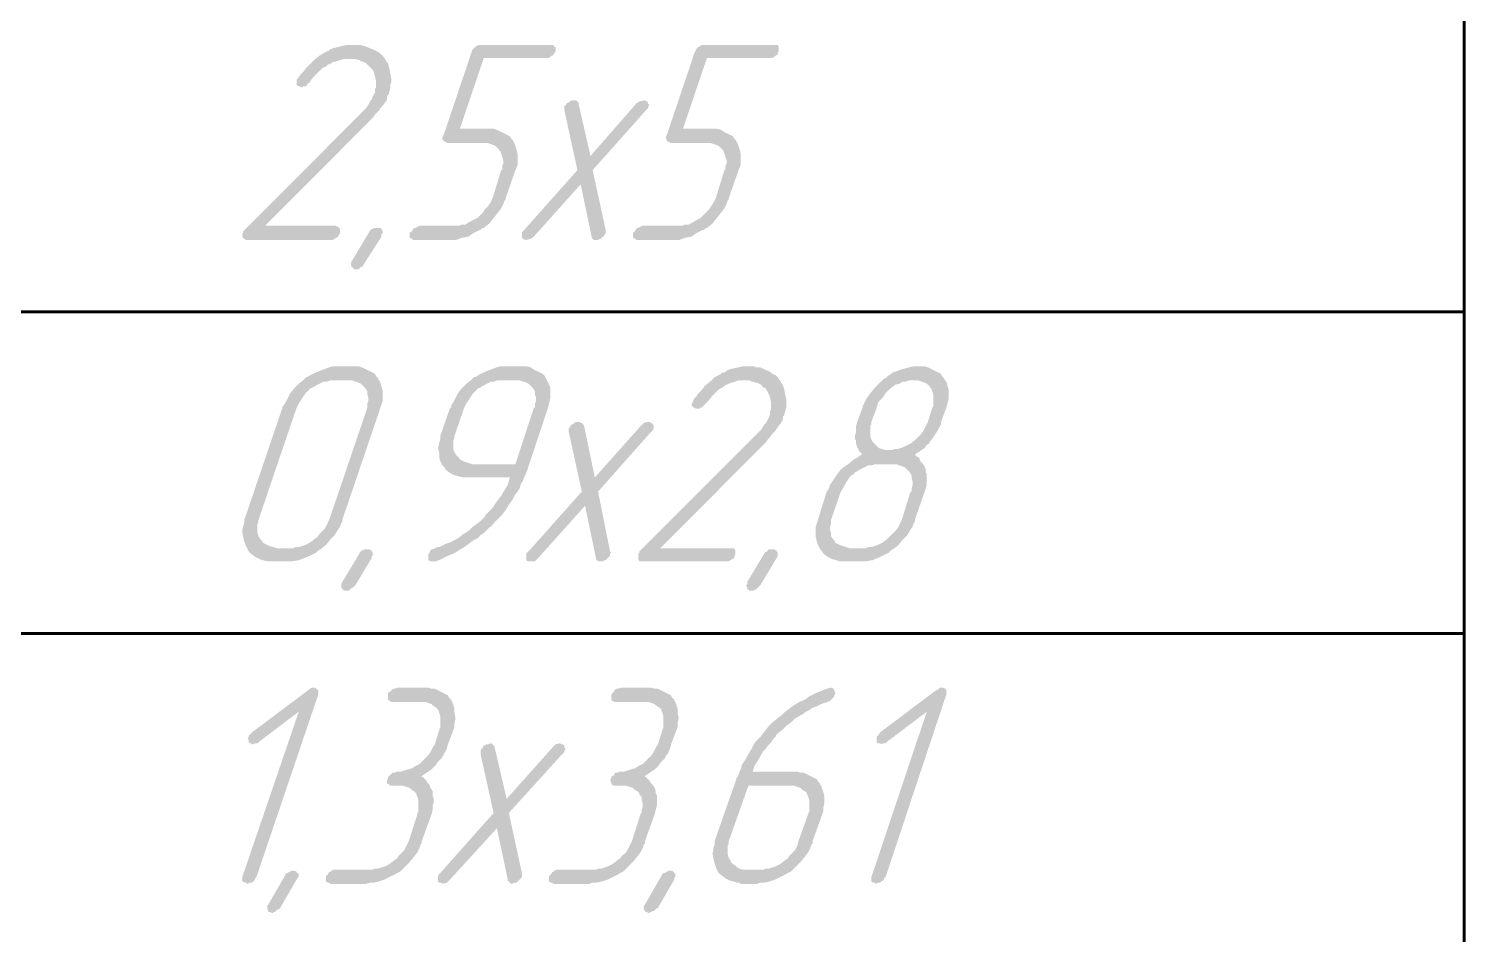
# Model space of a CAD drawing. Extents: x 346 to 4955, y 45 to 639.
# Drawn here: x 1548.9 to 1582.28, y 119.64 to 140.68 of the extents above; entities that cross this region are included whole.
import ezdxf

# ---------------------------------------------------------------- set-up
doc = ezdxf.new("R2010")
doc.units = 0
doc.header["$MEASUREMENT"] = 0
doc.layers.add('PDF _Геометрия', color=7, linetype='CONTINUOUS')
doc.layers.add('PDF _Сплошная заливка', color=7, linetype='CONTINUOUS')

msp = doc.modelspace()

# ---------------------------------------------------------------- hatches: boundary and pattern name
at = {"layer": 'PDF _Сплошная заливка', "transparency": 33554559}
for points in [[(1556.522, 140.308), (1556.573, 140.308), (1556.598, 140.308), (1556.699, 140.283), (1556.826, 140.232), (1556.952, 140.182), (1557.003, 140.156), (1557.079, 140.106), (1557.129, 140.055), (1557.18, 140.004), (1557.18, 139.979), (1557.18, 139.979), (1557.205, 139.954), (1557.205, 139.928), (1557.231, 139.903), (1557.256, 139.878), (1557.281, 139.777), (1557.307, 139.65), (1557.332, 139.523), (1557.332, 139.447), (1557.307, 139.372), (1557.307, 139.296), (1557.281, 139.194), (1557.281, 139.194), (1557.281, 139.169), (1557.256, 139.144), (1557.231, 139.118), (1557.231, 139.042), (1557.205, 138.992), (1557.129, 138.891), (1557.129, 138.891), (1557.104, 138.865), (1557.079, 138.84), (1557.053, 138.789), (1557.003, 138.739), (1556.952, 138.688), (1556.902, 138.612), (1556.826, 138.536), (1554.396, 136.106), (1556.041, 136.106), (1556.066, 136.081), (1556.092, 136.081), (1556.117, 136.055), (1556.142, 136.03), (1556.142, 136.005), (1556.142, 135.979), (1556.142, 135.929), (1556.142, 135.929), (1556.117, 135.903), (1556.092, 135.853), (1556.066, 135.827), (1556.041, 135.827), (1556.016, 135.802), (1555.965, 135.777), (1555.915, 135.777), (1553.966, 135.777), (1553.941, 135.777), (1553.915, 135.802), (1553.89, 135.827), (1553.865, 135.827), (1553.865, 135.853), (1553.865, 135.903), (1553.89, 135.954), (1553.89, 135.954), (1553.89, 135.979), (1553.915, 136.005), (1553.941, 136.03), (1556.623, 138.713), (1556.75, 138.84), (1556.826, 138.966), (1556.826, 138.966), (1556.826, 138.992), (1556.851, 139.017), (1556.876, 139.042), (1556.902, 139.118), (1556.952, 139.194), (1556.952, 139.22), (1556.952, 139.22), (1556.952, 139.27), (1556.977, 139.321), (1556.977, 139.397), (1556.977, 139.473), (1556.952, 139.574), (1556.927, 139.675), (1556.902, 139.726), (1556.876, 139.751), (1556.851, 139.777), (1556.851, 139.777), (1556.826, 139.802), (1556.8, 139.827), (1556.775, 139.852), (1556.75, 139.878), (1556.648, 139.928), (1556.648, 139.928), (1556.623, 139.928), (1556.598, 139.954), (1556.547, 139.954), (1556.522, 139.979), (1556.471, 139.979), (1556.345, 139.979), (1556.32, 139.979), (1556.269, 139.979), (1556.218, 139.979), (1556.142, 139.954), (1556.066, 139.928), (1555.965, 139.903), (1555.889, 139.852), (1555.864, 139.852), (1555.839, 139.827), (1555.813, 139.802), (1555.737, 139.777), (1555.661, 139.701), (1555.586, 139.625), (1555.51, 139.549), (1555.434, 139.447), (1555.434, 139.422), (1555.408, 139.422), (1555.383, 139.397), (1555.358, 139.346), (1555.332, 139.346), (1555.332, 139.346), (1555.282, 139.346), (1555.257, 139.321), (1555.231, 139.321), (1555.206, 139.346), (1555.181, 139.346), (1555.13, 139.372), (1555.13, 139.372), (1555.13, 139.397), (1555.13, 139.447), (1555.13, 139.498), (1555.181, 139.549), (1555.181, 139.549), (1555.181, 139.574), (1555.206, 139.574), (1555.206, 139.599), (1555.282, 139.675), (1555.358, 139.777), (1555.434, 139.852), (1555.535, 139.954), (1555.661, 140.055), (1555.788, 140.131), (1555.813, 140.131), (1555.813, 140.156), (1555.839, 140.156), (1555.864, 140.156), (1555.915, 140.207), (1555.991, 140.232), (1556.092, 140.258), (1556.193, 140.283), (1556.32, 140.308), (1556.446, 140.308), (1556.497, 140.308)], [(1561.077, 140.308), (1561.103, 140.308), (1561.128, 140.258), (1561.153, 140.258), (1561.153, 140.232), (1561.153, 140.207), (1561.153, 140.156), (1561.153, 140.156), (1561.128, 140.131), (1561.103, 140.08), (1561.077, 140.055), (1561.052, 140.055), (1561.027, 140.03), (1561.001, 140.004), (1560.951, 140.004), (1559.483, 140.004), (1558.926, 138.359), (1559.61, 138.359), (1559.635, 138.359), (1559.711, 138.359), (1559.787, 138.334), (1559.888, 138.283), (1559.989, 138.232), (1560.09, 138.182), (1560.116, 138.131), (1560.166, 138.08), (1560.166, 138.055), (1560.192, 138.03), (1560.217, 137.954), (1560.242, 137.878), (1560.268, 137.777), (1560.268, 137.675), (1560.268, 137.524), (1560.242, 137.448), (1560.217, 137.397), (1559.989, 136.739), (1559.989, 136.739), (1559.989, 136.713), (1559.989, 136.713), (1559.964, 136.688), (1559.938, 136.612), (1559.888, 136.511), (1559.812, 136.41), (1559.711, 136.283), (1559.61, 136.156), (1559.483, 136.055), (1559.458, 136.055), (1559.458, 136.055), (1559.432, 136.03), (1559.407, 136.005), (1559.382, 136.005), (1559.331, 135.979), (1559.23, 135.929), (1559.129, 135.853), (1558.977, 135.827), (1558.85, 135.777), (1558.774, 135.777), (1558.698, 135.777), (1557.863, 135.777), (1557.838, 135.777), (1557.813, 135.802), (1557.762, 135.827), (1557.762, 135.827), (1557.762, 135.853), (1557.762, 135.878), (1557.762, 135.929), (1557.762, 135.954), (1557.787, 135.954), (1557.813, 135.979), (1557.838, 136.03), (1557.863, 136.055), (1557.889, 136.055), (1557.939, 136.081), (1557.99, 136.106), (1558.85, 136.106), (1558.901, 136.106), (1558.977, 136.131), (1559.053, 136.131), (1559.129, 136.182), (1559.23, 136.232), (1559.331, 136.283), (1559.331, 136.283), (1559.356, 136.308), (1559.407, 136.359), (1559.458, 136.41), (1559.508, 136.486), (1559.584, 136.562), (1559.635, 136.637), (1559.685, 136.739), (1559.888, 137.397), (1559.913, 137.397), (1559.913, 137.448), (1559.913, 137.498), (1559.938, 137.549), (1559.938, 137.625), (1559.913, 137.701), (1559.888, 137.777), (1559.863, 137.853), (1559.837, 137.853), (1559.837, 137.878), (1559.812, 137.903), (1559.761, 137.954), (1559.711, 137.979), (1559.635, 138.004), (1559.559, 138.03), (1559.458, 138.03), (1558.623, 138.03), (1558.597, 138.055), (1558.572, 138.055), (1558.547, 138.08), (1558.521, 138.106), (1558.521, 138.156), (1558.547, 138.207), (1559.205, 140.156), (1559.205, 140.156), (1559.205, 140.182), (1559.23, 140.207), (1559.255, 140.232), (1559.281, 140.258), (1559.331, 140.283), (1559.356, 140.308), (1559.432, 140.308), (1561.052, 140.308)], [(1566.265, 140.308), (1566.316, 140.308), (1566.341, 140.258), (1566.341, 140.258), (1566.341, 140.232), (1566.341, 140.207), (1566.341, 140.156), (1566.341, 140.156), (1566.316, 140.131), (1566.316, 140.08), (1566.265, 140.055), (1566.265, 140.055), (1566.24, 140.03), (1566.19, 140.004), (1566.139, 140.004), (1564.671, 140.004), (1564.114, 138.359), (1564.798, 138.359), (1564.823, 138.359), (1564.899, 138.359), (1565, 138.334), (1565.076, 138.283), (1565.177, 138.232), (1565.278, 138.182), (1565.304, 138.131), (1565.354, 138.08), (1565.354, 138.055), (1565.38, 138.03), (1565.405, 137.954), (1565.43, 137.878), (1565.456, 137.777), (1565.456, 137.675), (1565.456, 137.524), (1565.43, 137.448), (1565.405, 137.397), (1565.177, 136.739), (1565.177, 136.739), (1565.177, 136.713), (1565.177, 136.713), (1565.152, 136.688), (1565.127, 136.612), (1565.076, 136.511), (1565, 136.41), (1564.899, 136.283), (1564.798, 136.156), (1564.671, 136.055), (1564.671, 136.055), (1564.646, 136.055), (1564.621, 136.03), (1564.595, 136.005), (1564.57, 136.005), (1564.519, 135.979), (1564.418, 135.929), (1564.317, 135.853), (1564.165, 135.827), (1564.038, 135.777), (1563.962, 135.777), (1563.887, 135.777), (1563.051, 135.777), (1563.026, 135.777), (1563.001, 135.802), (1562.95, 135.827), (1562.95, 135.827), (1562.95, 135.853), (1562.95, 135.878), (1562.95, 135.929), (1562.95, 135.954), (1562.975, 135.954), (1563.001, 135.979), (1563.026, 136.03), (1563.051, 136.055), (1563.077, 136.055), (1563.127, 136.081), (1563.178, 136.106), (1564.038, 136.106), (1564.089, 136.106), (1564.165, 136.131), (1564.241, 136.131), (1564.342, 136.182), (1564.418, 136.232), (1564.519, 136.283), (1564.519, 136.283), (1564.545, 136.308), (1564.595, 136.359), (1564.646, 136.41), (1564.722, 136.486), (1564.772, 136.562), (1564.823, 136.637), (1564.874, 136.739), (1565.076, 137.397), (1565.101, 137.397), (1565.101, 137.448), (1565.101, 137.498), (1565.127, 137.549), (1565.127, 137.625), (1565.101, 137.701), (1565.076, 137.777), (1565.051, 137.853), (1565.051, 137.853), (1565.025, 137.878), (1565, 137.903), (1564.949, 137.954), (1564.899, 137.979), (1564.823, 138.004), (1564.747, 138.03), (1564.646, 138.03), (1563.811, 138.03), (1563.785, 138.055), (1563.76, 138.055), (1563.735, 138.08), (1563.735, 138.106), (1563.709, 138.156), (1563.735, 138.207), (1564.393, 140.156), (1564.393, 140.156), (1564.418, 140.182), (1564.418, 140.207), (1564.443, 140.232), (1564.469, 140.258), (1564.519, 140.283), (1564.545, 140.308), (1564.621, 140.308)], [(1563.229, 139.017), (1563.279, 138.992), (1563.304, 138.966), (1563.304, 138.966), (1563.304, 138.941), (1563.33, 138.916), (1563.304, 138.865), (1563.304, 138.865), (1563.304, 138.84), (1563.279, 138.815), (1563.254, 138.789), (1562.014, 137.397), (1562.317, 136.005), (1562.317, 136.005), (1562.317, 135.979), (1562.317, 135.954), (1562.317, 135.929), (1562.317, 135.929), (1562.292, 135.903), (1562.267, 135.853), (1562.216, 135.827), (1562.216, 135.802), (1562.191, 135.802), (1562.14, 135.777), (1562.09, 135.777), (1562.064, 135.777), (1562.039, 135.777), (1562.014, 135.802), (1561.988, 135.827), (1561.988, 135.853), (1561.735, 137.068), (1560.647, 135.853), (1560.571, 135.802), (1560.47, 135.777), (1560.47, 135.777), (1560.445, 135.777), (1560.394, 135.802), (1560.369, 135.827), (1560.369, 135.827), (1560.369, 135.853), (1560.369, 135.878), (1560.369, 135.929), (1560.369, 135.929), (1560.369, 135.954), (1560.394, 135.979), (1560.419, 136.005), (1561.659, 137.397), (1561.356, 138.789), (1561.356, 138.865), (1561.356, 138.891), (1561.381, 138.891), (1561.406, 138.941), (1561.432, 138.966), (1561.457, 138.966), (1561.482, 138.992), (1561.533, 139.017), (1561.584, 139.017), (1561.609, 139.017), (1561.634, 139.017), (1561.659, 138.992), (1561.685, 138.966), (1561.685, 138.941), (1561.963, 137.726), (1563.026, 138.941), (1563.102, 138.992), (1563.203, 139.017), (1563.203, 139.017)], [(1557.028, 136.055), (1557.079, 136.055), (1557.104, 136.03), (1557.104, 136.03), (1557.129, 135.979), (1557.129, 135.954), (1557.129, 135.929), (1557.104, 135.903), (1557.104, 135.903), (1557.104, 135.853), (1556.699, 135.22), (1556.674, 135.169), (1556.623, 135.144), (1556.598, 135.119), (1556.598, 135.119), (1556.573, 135.093), (1556.547, 135.093), (1556.522, 135.093), (1556.522, 135.093), (1556.471, 135.093), (1556.446, 135.119), (1556.421, 135.144), (1556.421, 135.144), (1556.395, 135.169), (1556.395, 135.22), (1556.395, 135.245), (1556.395, 135.245), (1556.421, 135.296), (1556.8, 135.929), (1556.826, 135.979), (1556.851, 136.005), (1556.876, 136.03), (1556.902, 136.03), (1556.927, 136.055), (1556.952, 136.055), (1556.977, 136.055), (1557.003, 136.055)], [(1565.709, 132.84), (1565.759, 132.84), (1565.81, 132.815), (1565.911, 132.815), (1566.012, 132.764), (1566.139, 132.714), (1566.19, 132.663), (1566.265, 132.638), (1566.316, 132.587), (1566.367, 132.511), (1566.367, 132.511), (1566.367, 132.511), (1566.392, 132.486), (1566.392, 132.46), (1566.417, 132.435), (1566.443, 132.384), (1566.468, 132.308), (1566.493, 132.182), (1566.519, 132.055), (1566.519, 131.979), (1566.519, 131.903), (1566.493, 131.802), (1566.468, 131.726), (1566.468, 131.726), (1566.468, 131.701), (1566.443, 131.676), (1566.443, 131.625), (1566.417, 131.574), (1566.392, 131.524), (1566.316, 131.422), (1566.316, 131.397), (1566.291, 131.397), (1566.265, 131.346), (1566.24, 131.321), (1566.19, 131.271), (1566.139, 131.195), (1566.088, 131.144), (1566.038, 131.068), (1563.583, 128.612), (1565.228, 128.612), (1565.253, 128.612), (1565.304, 128.612), (1565.329, 128.562), (1565.329, 128.562), (1565.329, 128.536), (1565.329, 128.511), (1565.329, 128.46), (1565.329, 128.46), (1565.304, 128.435), (1565.304, 128.385), (1565.253, 128.359), (1565.228, 128.334), (1565.203, 128.334), (1565.177, 128.309), (1565.127, 128.309), (1563.178, 128.309), (1563.153, 128.309), (1563.102, 128.309), (1563.077, 128.359), (1563.077, 128.359), (1563.077, 128.385), (1563.077, 128.41), (1563.077, 128.486), (1563.077, 128.486), (1563.102, 128.511), (1563.102, 128.536), (1563.127, 128.562), (1565.81, 131.245), (1565.936, 131.372), (1566.012, 131.498), (1566.012, 131.498), (1566.038, 131.498), (1566.038, 131.524), (1566.063, 131.549), (1566.114, 131.65), (1566.139, 131.726), (1566.139, 131.726), (1566.139, 131.752), (1566.139, 131.777), (1566.164, 131.853), (1566.164, 131.929), (1566.164, 132.005), (1566.139, 132.106), (1566.114, 132.182), (1566.088, 132.233), (1566.063, 132.283), (1566.063, 132.283), (1566.038, 132.308), (1566.038, 132.334), (1566.012, 132.334), (1565.962, 132.359), (1565.936, 132.41), (1565.835, 132.46), (1565.835, 132.46), (1565.81, 132.46), (1565.785, 132.46), (1565.759, 132.486), (1565.709, 132.486), (1565.658, 132.511), (1565.532, 132.511), (1565.506, 132.511), (1565.456, 132.511), (1565.405, 132.511), (1565.329, 132.486), (1565.253, 132.46), (1565.177, 132.435), (1565.076, 132.384), (1565.076, 132.384), (1565.051, 132.359), (1565, 132.334), (1564.924, 132.283), (1564.874, 132.233), (1564.798, 132.157), (1564.722, 132.055), (1564.621, 131.954), (1564.621, 131.954), (1564.595, 131.929), (1564.57, 131.903), (1564.545, 131.878), (1564.545, 131.878), (1564.519, 131.878), (1564.494, 131.853), (1564.443, 131.853), (1564.443, 131.853), (1564.418, 131.853), (1564.367, 131.878), (1564.342, 131.903), (1564.342, 131.903), (1564.317, 131.929), (1564.317, 131.979), (1564.342, 132.005), (1564.367, 132.081), (1564.367, 132.081), (1564.367, 132.081), (1564.393, 132.106), (1564.418, 132.131), (1564.469, 132.207), (1564.545, 132.283), (1564.621, 132.384), (1564.747, 132.486), (1564.848, 132.587), (1565, 132.663), (1565, 132.663), (1565, 132.663), (1565.025, 132.688), (1565.051, 132.688), (1565.101, 132.714), (1565.177, 132.764), (1565.278, 132.789), (1565.405, 132.815), (1565.506, 132.84), (1565.633, 132.84), (1565.683, 132.84)], [(1563.33, 131.549), (1563.38, 131.524), (1563.406, 131.498), (1563.406, 131.498), (1563.431, 131.473), (1563.431, 131.422), (1563.431, 131.397), (1563.431, 131.372), (1563.406, 131.372), (1563.406, 131.346), (1563.355, 131.296), (1562.14, 129.929), (1562.419, 128.536), (1562.419, 128.536), (1562.444, 128.511), (1562.419, 128.486), (1562.419, 128.46), (1562.419, 128.435), (1562.393, 128.41), (1562.368, 128.385), (1562.317, 128.334), (1562.317, 128.334), (1562.292, 128.334), (1562.242, 128.309), (1562.191, 128.309), (1562.191, 128.309), (1562.14, 128.309), (1562.115, 128.334), (1562.09, 128.359), (1562.09, 128.385), (1561.837, 129.6), (1560.748, 128.385), (1560.672, 128.309), (1560.571, 128.309), (1560.571, 128.309), (1560.546, 128.309), (1560.495, 128.309), (1560.47, 128.334), (1560.47, 128.359), (1560.47, 128.385), (1560.47, 128.41), (1560.47, 128.46), (1560.47, 128.46), (1560.47, 128.486), (1560.495, 128.511), (1560.521, 128.536), (1561.761, 129.929), (1561.457, 131.321), (1561.457, 131.397), (1561.457, 131.397), (1561.482, 131.422), (1561.508, 131.473), (1561.558, 131.498), (1561.558, 131.498), (1561.584, 131.524), (1561.634, 131.549), (1561.685, 131.549), (1561.71, 131.549), (1561.735, 131.524), (1561.761, 131.524), (1561.786, 131.498), (1561.811, 131.473), (1562.064, 130.258), (1563.127, 131.448), (1563.203, 131.524), (1563.304, 131.549), (1563.304, 131.549)], [(1556.826, 128.587), (1556.851, 128.562), (1556.876, 128.562), (1556.876, 128.536), (1556.902, 128.511), (1556.902, 128.46), (1556.902, 128.435), (1556.876, 128.435), (1556.876, 128.435), (1556.876, 128.385), (1556.497, 127.752), (1556.446, 127.701), (1556.395, 127.676), (1556.37, 127.65), (1556.37, 127.65), (1556.345, 127.625), (1556.32, 127.625), (1556.294, 127.625), (1556.294, 127.625), (1556.244, 127.625), (1556.218, 127.65), (1556.193, 127.65), (1556.193, 127.676), (1556.168, 127.701), (1556.168, 127.752), (1556.168, 127.777), (1556.168, 127.777), (1556.193, 127.828), (1556.573, 128.46), (1556.598, 128.511), (1556.623, 128.536), (1556.648, 128.562), (1556.674, 128.562), (1556.699, 128.587), (1556.75, 128.587), (1556.775, 128.587), (1556.775, 128.587)], [(1566.24, 128.587), (1566.265, 128.562), (1566.291, 128.562), (1566.291, 128.536), (1566.316, 128.511), (1566.316, 128.46), (1566.316, 128.435), (1566.316, 128.435), (1566.316, 128.435), (1566.291, 128.385), (1565.911, 127.752), (1565.861, 127.701), (1565.835, 127.676), (1565.81, 127.65), (1565.785, 127.65), (1565.759, 127.625), (1565.734, 127.625), (1565.709, 127.625), (1565.709, 127.625), (1565.658, 127.625), (1565.633, 127.65), (1565.608, 127.65), (1565.608, 127.676), (1565.608, 127.701), (1565.582, 127.752), (1565.608, 127.777), (1565.608, 127.777), (1565.608, 127.828), (1565.987, 128.46), (1566.012, 128.511), (1566.063, 128.536), (1566.088, 128.562), (1566.088, 128.562), (1566.114, 128.587), (1566.164, 128.587), (1566.19, 128.587), (1566.19, 128.587)], [(1555.56, 125.372), (1555.586, 125.347), (1555.611, 125.321), (1555.636, 125.321), (1555.636, 125.296), (1555.636, 125.245), (1555.636, 125.22), (1554.194, 120.967), (1554.194, 120.967), (1554.168, 120.942), (1554.143, 120.891), (1554.118, 120.866), (1554.092, 120.841), (1554.067, 120.841), (1554.042, 120.841), (1553.991, 120.815), (1553.966, 120.815), (1553.966, 120.841), (1553.941, 120.841), (1553.89, 120.866), (1553.865, 120.866), (1553.865, 120.891), (1553.865, 120.916), (1553.865, 120.967), (1555.181, 124.815), (1554.244, 124.106), (1554.244, 124.106), (1554.219, 124.081), (1554.168, 124.081), (1554.118, 124.056), (1554.092, 124.056), (1554.067, 124.081), (1554.042, 124.081), (1554.017, 124.106), (1554.017, 124.132), (1554.017, 124.157), (1553.991, 124.182), (1554.017, 124.233), (1554.017, 124.233), (1554.017, 124.258), (1554.042, 124.283), (1554.092, 124.334), (1555.408, 125.321), (1555.408, 125.321), (1555.434, 125.347), (1555.484, 125.372), (1555.535, 125.372), (1555.535, 125.372)], [(1558.192, 125.372), (1558.268, 125.347), (1558.344, 125.347), (1558.445, 125.296), (1558.547, 125.245), (1558.648, 125.195), (1558.673, 125.144), (1558.724, 125.094), (1558.724, 125.068), (1558.749, 125.043), (1558.774, 124.967), (1558.8, 124.891), (1558.8, 124.79), (1558.825, 124.663), (1558.8, 124.537), (1558.8, 124.461), (1558.774, 124.385), (1558.648, 124.056), (1558.623, 123.954), (1558.597, 123.904), (1558.547, 123.828), (1558.547, 123.828), (1558.547, 123.828), (1558.547, 123.802), (1558.521, 123.777), (1558.496, 123.727), (1558.42, 123.651), (1558.42, 123.651), (1558.395, 123.625), (1558.369, 123.575), (1558.319, 123.524), (1558.268, 123.473), (1558.192, 123.423), (1558.116, 123.372), (1558.04, 123.321), (1558.04, 123.296), (1558.066, 123.296), (1558.091, 123.271), (1558.142, 123.22), (1558.167, 123.17), (1558.218, 123.119), (1558.243, 123.043), (1558.294, 122.967), (1558.294, 122.942), (1558.294, 122.916), (1558.294, 122.866), (1558.319, 122.79), (1558.319, 122.714), (1558.294, 122.638), (1558.294, 122.537), (1558.268, 122.435), (1558.04, 121.803), (1558.04, 121.777), (1558.04, 121.777), (1558.04, 121.752), (1558.015, 121.727), (1557.99, 121.651), (1557.939, 121.549), (1557.863, 121.448), (1557.762, 121.322), (1557.661, 121.22), (1557.534, 121.094), (1557.509, 121.094), (1557.509, 121.094), (1557.484, 121.068), (1557.458, 121.068), (1557.433, 121.043), (1557.382, 121.018), (1557.281, 120.967), (1557.18, 120.916), (1557.028, 120.866), (1556.902, 120.841), (1556.826, 120.841), (1556.75, 120.815), (1555.915, 120.815), (1555.889, 120.841), (1555.864, 120.841), (1555.813, 120.866), (1555.813, 120.866), (1555.813, 120.891), (1555.813, 120.942), (1555.813, 120.992), (1555.813, 120.992), (1555.839, 121.018), (1555.864, 121.043), (1555.889, 121.094), (1555.915, 121.094), (1555.94, 121.119), (1555.991, 121.144), (1556.041, 121.144), (1556.902, 121.144), (1556.952, 121.17), (1557.028, 121.17), (1557.104, 121.195), (1557.18, 121.22), (1557.281, 121.271), (1557.382, 121.347), (1557.382, 121.347), (1557.408, 121.372), (1557.458, 121.397), (1557.509, 121.473), (1557.56, 121.524), (1557.635, 121.6), (1557.686, 121.701), (1557.737, 121.803), (1557.939, 122.435), (1557.939, 122.461), (1557.964, 122.486), (1557.964, 122.537), (1557.964, 122.613), (1557.964, 122.689), (1557.964, 122.765), (1557.939, 122.84), (1557.914, 122.891), (1557.914, 122.916), (1557.889, 122.942), (1557.863, 122.967), (1557.813, 122.992), (1557.762, 123.043), (1557.686, 123.068), (1557.61, 123.094), (1557.509, 123.094), (1557.332, 123.094), (1557.307, 123.094), (1557.281, 123.119), (1557.256, 123.144), (1557.231, 123.144), (1557.231, 123.17), (1557.231, 123.22), (1557.256, 123.271), (1557.256, 123.271), (1557.256, 123.296), (1557.281, 123.321), (1557.307, 123.347), (1557.332, 123.372), (1557.357, 123.397), (1557.408, 123.397), (1557.458, 123.423), (1557.509, 123.423), (1557.56, 123.423), (1557.635, 123.448), (1557.711, 123.473), (1557.813, 123.499), (1557.889, 123.549), (1557.99, 123.6), (1558.015, 123.625), (1558.04, 123.651), (1558.066, 123.676), (1558.116, 123.727), (1558.192, 123.802), (1558.243, 123.878), (1558.294, 123.98), (1558.344, 124.056), (1558.445, 124.385), (1558.445, 124.41), (1558.471, 124.435), (1558.471, 124.486), (1558.471, 124.562), (1558.471, 124.638), (1558.471, 124.714), (1558.445, 124.79), (1558.42, 124.866), (1558.42, 124.866), (1558.395, 124.891), (1558.369, 124.916), (1558.319, 124.942), (1558.268, 124.992), (1558.192, 125.018), (1558.116, 125.043), (1558.015, 125.043), (1557.357, 125.043), (1557.332, 125.043), (1557.281, 125.068), (1557.256, 125.094), (1557.256, 125.094), (1557.256, 125.119), (1557.256, 125.17), (1557.256, 125.22), (1557.256, 125.22), (1557.256, 125.245), (1557.281, 125.271), (1557.332, 125.296), (1557.332, 125.321), (1557.382, 125.347), (1557.408, 125.347), (1557.484, 125.372), (1558.167, 125.372)], [(1563.38, 125.372), (1563.456, 125.347), (1563.532, 125.347), (1563.633, 125.296), (1563.735, 125.245), (1563.836, 125.195), (1563.861, 125.144), (1563.912, 125.094), (1563.912, 125.068), (1563.937, 125.043), (1563.962, 124.967), (1563.988, 124.891), (1563.988, 124.79), (1564.013, 124.663), (1563.988, 124.537), (1563.988, 124.461), (1563.962, 124.385), (1563.836, 124.056), (1563.811, 123.954), (1563.785, 123.904), (1563.76, 123.828), (1563.76, 123.828), (1563.735, 123.828), (1563.735, 123.802), (1563.709, 123.777), (1563.684, 123.727), (1563.608, 123.651), (1563.608, 123.651), (1563.583, 123.625), (1563.558, 123.575), (1563.507, 123.524), (1563.456, 123.473), (1563.38, 123.423), (1563.304, 123.372), (1563.229, 123.321), (1563.229, 123.296), (1563.254, 123.296), (1563.279, 123.271), (1563.33, 123.22), (1563.355, 123.17), (1563.406, 123.119), (1563.456, 123.043), (1563.482, 122.967), (1563.482, 122.942), (1563.482, 122.916), (1563.507, 122.866), (1563.507, 122.79), (1563.507, 122.714), (1563.507, 122.638), (1563.482, 122.537), (1563.456, 122.435), (1563.229, 121.803), (1563.229, 121.777), (1563.229, 121.777), (1563.229, 121.752), (1563.203, 121.727), (1563.178, 121.651), (1563.127, 121.549), (1563.051, 121.448), (1562.95, 121.322), (1562.849, 121.22), (1562.722, 121.094), (1562.697, 121.094), (1562.697, 121.094), (1562.672, 121.068), (1562.646, 121.068), (1562.621, 121.043), (1562.571, 121.018), (1562.469, 120.967), (1562.368, 120.916), (1562.216, 120.866), (1562.09, 120.841), (1562.014, 120.841), (1561.938, 120.815), (1561.103, 120.815), (1561.077, 120.841), (1561.052, 120.841), (1561.001, 120.866), (1561.001, 120.866), (1561.001, 120.891), (1561.001, 120.942), (1561.001, 120.992), (1561.001, 120.992), (1561.027, 121.018), (1561.052, 121.043), (1561.077, 121.094), (1561.103, 121.094), (1561.128, 121.119), (1561.179, 121.144), (1561.229, 121.144), (1562.09, 121.144), (1562.14, 121.17), (1562.216, 121.17), (1562.292, 121.195), (1562.368, 121.22), (1562.469, 121.271), (1562.571, 121.347), (1562.571, 121.347), (1562.596, 121.372), (1562.646, 121.397), (1562.697, 121.473), (1562.773, 121.524), (1562.824, 121.6), (1562.874, 121.701), (1562.925, 121.803), (1563.127, 122.435), (1563.153, 122.461), (1563.153, 122.486), (1563.153, 122.537), (1563.178, 122.613), (1563.178, 122.689), (1563.153, 122.765), (1563.153, 122.84), (1563.102, 122.891), (1563.102, 122.916), (1563.077, 122.942), (1563.051, 122.967), (1563.001, 122.992), (1562.95, 123.043), (1562.874, 123.068), (1562.798, 123.094), (1562.697, 123.094), (1562.52, 123.094), (1562.495, 123.094), (1562.469, 123.119), (1562.444, 123.144), (1562.444, 123.144), (1562.444, 123.17), (1562.419, 123.22), (1562.444, 123.271), (1562.444, 123.271), (1562.444, 123.296), (1562.469, 123.321), (1562.52, 123.347), (1562.52, 123.372), (1562.545, 123.397), (1562.596, 123.397), (1562.646, 123.423), (1562.697, 123.423), (1562.748, 123.423), (1562.824, 123.448), (1562.9, 123.473), (1563.001, 123.499), (1563.077, 123.549), (1563.178, 123.6), (1563.203, 123.625), (1563.229, 123.651), (1563.254, 123.676), (1563.304, 123.727), (1563.38, 123.802), (1563.431, 123.878), (1563.482, 123.98), (1563.532, 124.056), (1563.633, 124.385), (1563.633, 124.41), (1563.659, 124.435), (1563.659, 124.486), (1563.659, 124.562), (1563.659, 124.638), (1563.659, 124.714), (1563.633, 124.79), (1563.608, 124.866), (1563.608, 124.866), (1563.583, 124.891), (1563.558, 124.916), (1563.507, 124.942), (1563.456, 124.992), (1563.38, 125.018), (1563.304, 125.043), (1563.203, 125.043), (1562.545, 125.043), (1562.52, 125.043), (1562.469, 125.068), (1562.444, 125.094), (1562.444, 125.094), (1562.444, 125.119), (1562.444, 125.17), (1562.444, 125.22), (1562.444, 125.22), (1562.469, 125.245), (1562.495, 125.271), (1562.52, 125.296), (1562.52, 125.321), (1562.571, 125.347), (1562.596, 125.347), (1562.672, 125.372), (1563.355, 125.372)], [(1570.163, 125.372), (1570.213, 125.347), (1570.239, 125.321), (1570.239, 125.321), (1570.239, 125.296), (1570.239, 125.245), (1570.239, 125.22), (1568.822, 120.967), (1568.796, 120.967), (1568.796, 120.942), (1568.771, 120.891), (1568.72, 120.866), (1568.695, 120.841), (1568.67, 120.841), (1568.644, 120.841), (1568.594, 120.815), (1568.594, 120.815), (1568.568, 120.841), (1568.543, 120.841), (1568.493, 120.866), (1568.493, 120.866), (1568.493, 120.891), (1568.493, 120.916), (1568.493, 120.967), (1569.783, 124.815), (1568.847, 124.106), (1568.847, 124.106), (1568.822, 124.081), (1568.771, 124.081), (1568.72, 124.056), (1568.72, 124.056), (1568.695, 124.081), (1568.644, 124.081), (1568.619, 124.106), (1568.619, 124.132), (1568.619, 124.157), (1568.619, 124.182), (1568.619, 124.233), (1568.619, 124.233), (1568.644, 124.258), (1568.67, 124.283), (1568.695, 124.334), (1570.011, 125.321), (1570.036, 125.321), (1570.062, 125.347), (1570.087, 125.372), (1570.138, 125.372), (1570.138, 125.372)], [(1561.28, 124.056), (1561.33, 124.056), (1561.356, 124.03), (1561.356, 124.005), (1561.356, 123.98), (1561.381, 123.954), (1561.356, 123.904), (1561.356, 123.904), (1561.356, 123.878), (1561.33, 123.853), (1561.305, 123.828), (1560.065, 122.461), (1560.369, 121.068), (1560.369, 121.068), (1560.369, 121.043), (1560.369, 121.018), (1560.369, 120.967), (1560.369, 120.967), (1560.343, 120.942), (1560.318, 120.916), (1560.268, 120.866), (1560.268, 120.866), (1560.242, 120.841), (1560.192, 120.841), (1560.141, 120.815), (1560.116, 120.815), (1560.09, 120.841), (1560.065, 120.866), (1560.04, 120.891), (1560.04, 120.916), (1559.787, 122.106), (1558.698, 120.916), (1558.623, 120.841), (1558.521, 120.815), (1558.521, 120.815), (1558.496, 120.841), (1558.445, 120.841), (1558.42, 120.866), (1558.42, 120.866), (1558.42, 120.891), (1558.42, 120.942), (1558.42, 120.967), (1558.42, 120.992), (1558.42, 120.992), (1558.445, 121.043), (1558.471, 121.068), (1559.711, 122.461), (1559.407, 123.828), (1559.407, 123.929), (1559.407, 123.929), (1559.432, 123.954), (1559.458, 123.98), (1559.483, 124.03), (1559.508, 124.03), (1559.534, 124.056), (1559.584, 124.056), (1559.635, 124.081), (1559.66, 124.081), (1559.685, 124.056), (1559.711, 124.03), (1559.736, 124.005), (1559.736, 123.98), (1560.014, 122.79), (1561.077, 123.98), (1561.153, 124.056), (1561.255, 124.081), (1561.255, 124.081)], [(1555.079, 121.119), (1555.13, 121.094), (1555.13, 121.068), (1555.155, 121.068), (1555.181, 121.043), (1555.181, 120.992), (1555.181, 120.967), (1555.155, 120.967), (1555.155, 120.942), (1555.13, 120.916), (1554.75, 120.258), (1554.725, 120.233), (1554.674, 120.208), (1554.649, 120.182), (1554.649, 120.182), (1554.624, 120.157), (1554.599, 120.157), (1554.573, 120.132), (1554.573, 120.132), (1554.523, 120.157), (1554.472, 120.157), (1554.472, 120.182), (1554.472, 120.182), (1554.447, 120.233), (1554.447, 120.258), (1554.447, 120.284), (1554.447, 120.309), (1554.472, 120.334), (1554.852, 120.992), (1554.877, 121.043), (1554.902, 121.068), (1554.928, 121.068), (1554.953, 121.094), (1554.978, 121.094), (1555.004, 121.119), (1555.029, 121.119), (1555.054, 121.119)], [(1563.861, 121.119), (1563.887, 121.094), (1563.912, 121.068), (1563.912, 121.068), (1563.937, 121.043), (1563.937, 120.992), (1563.937, 120.967), (1563.912, 120.967), (1563.912, 120.942), (1563.912, 120.916), (1563.532, 120.258), (1563.482, 120.233), (1563.456, 120.208), (1563.431, 120.182), (1563.406, 120.182), (1563.38, 120.157), (1563.355, 120.157), (1563.33, 120.132), (1563.33, 120.132), (1563.279, 120.157), (1563.254, 120.157), (1563.229, 120.182), (1563.229, 120.182), (1563.203, 120.233), (1563.203, 120.258), (1563.203, 120.284), (1563.203, 120.309), (1563.229, 120.334), (1563.608, 120.992), (1563.633, 121.043), (1563.659, 121.068), (1563.709, 121.068), (1563.709, 121.094), (1563.735, 121.094), (1563.785, 121.119), (1563.811, 121.119), (1563.811, 121.119)]]:
    msp.add_hatch(color=256, dxfattribs=at).paths.add_polyline_path(points)
h = msp.add_hatch(color=256, dxfattribs=at)
h.paths.add_polyline_path([(1556.32, 132.511), (1555.965, 132.511), (1555.915, 132.511), (1555.839, 132.486), (1555.763, 132.486), (1555.661, 132.435), (1555.56, 132.384), (1555.484, 132.334), (1555.459, 132.334), (1555.434, 132.308), (1555.383, 132.258), (1555.332, 132.207), (1555.282, 132.131), (1555.231, 132.055), (1555.181, 131.979), (1555.13, 131.878), (1554.244, 129.271), (1554.244, 129.245), (1554.244, 129.22), (1554.219, 129.169), (1554.219, 129.119), (1554.219, 129.043), (1554.219, 128.967), (1554.244, 128.891), (1554.295, 128.815), (1554.295, 128.815), (1554.32, 128.79), (1554.345, 128.739), (1554.396, 128.714), (1554.447, 128.688), (1554.497, 128.663), (1554.599, 128.638), (1554.674, 128.612), (1555.054, 128.612), (1555.105, 128.638), (1555.181, 128.638), (1555.257, 128.663), (1555.332, 128.688), (1555.434, 128.739), (1555.535, 128.815), (1555.535, 128.815), (1555.56, 128.84), (1555.611, 128.866), (1555.661, 128.941), (1555.712, 128.992), (1555.788, 129.068), (1555.839, 129.169), (1555.889, 129.271), (1556.775, 131.878), (1556.775, 131.878), (1556.775, 131.903), (1556.775, 131.979), (1556.8, 132.03), (1556.8, 132.106), (1556.775, 132.182), (1556.775, 132.258), (1556.724, 132.334), (1556.724, 132.334), (1556.699, 132.359), (1556.674, 132.384), (1556.623, 132.435), (1556.573, 132.46), (1556.497, 132.486), (1556.421, 132.511)], flags=0)
h.paths.add_polyline_path([(1556.497, 132.84), (1556.573, 132.84), (1556.648, 132.815), (1556.75, 132.764), (1556.851, 132.714), (1556.952, 132.663), (1556.977, 132.612), (1557.028, 132.562), (1557.028, 132.536), (1557.053, 132.511), (1557.079, 132.46), (1557.104, 132.359), (1557.129, 132.283), (1557.129, 132.157), (1557.129, 132.03), (1557.104, 131.954), (1557.079, 131.878), (1556.193, 129.271), (1556.193, 129.271), (1556.193, 129.245), (1556.193, 129.22), (1556.168, 129.195), (1556.142, 129.119), (1556.092, 129.043), (1556.016, 128.916), (1555.915, 128.815), (1555.813, 128.688), (1555.687, 128.587), (1555.661, 128.587), (1555.661, 128.562), (1555.636, 128.562), (1555.611, 128.536), (1555.586, 128.511), (1555.535, 128.486), (1555.434, 128.435), (1555.307, 128.385), (1555.181, 128.334), (1555.029, 128.309), (1554.978, 128.309), (1554.902, 128.309), (1554.523, 128.309), (1554.497, 128.309), (1554.447, 128.309), (1554.345, 128.334), (1554.27, 128.359), (1554.168, 128.41), (1554.067, 128.486), (1554.017, 128.536), (1553.991, 128.587), (1553.991, 128.587), (1553.991, 128.587), (1553.966, 128.638), (1553.941, 128.688), (1553.915, 128.764), (1553.89, 128.866), (1553.865, 128.992), (1553.865, 129.043), (1553.89, 129.119), (1553.915, 129.195), (1553.915, 129.271), (1554.801, 131.878), (1554.801, 131.878), (1554.801, 131.878), (1554.801, 131.903), (1554.826, 131.929), (1554.877, 132.005), (1554.928, 132.106), (1554.978, 132.207), (1555.079, 132.334), (1555.181, 132.435), (1555.307, 132.536), (1555.332, 132.562), (1555.332, 132.562), (1555.358, 132.587), (1555.383, 132.587), (1555.408, 132.612), (1555.459, 132.638), (1555.56, 132.688), (1555.687, 132.739), (1555.813, 132.789), (1555.965, 132.84), (1556.041, 132.84), (1556.471, 132.84)], flags=0)
h = msp.add_hatch(color=256, dxfattribs=at)
h.paths.add_polyline_path([(1560.217, 132.511), (1559.863, 132.511), (1559.787, 132.511), (1559.736, 132.486), (1559.66, 132.486), (1559.559, 132.435), (1559.458, 132.384), (1559.382, 132.334), (1559.356, 132.334), (1559.331, 132.308), (1559.281, 132.258), (1559.23, 132.207), (1559.179, 132.131), (1559.129, 132.055), (1559.078, 131.979), (1559.027, 131.878), (1558.8, 131.22), (1558.8, 131.195), (1558.8, 131.169), (1558.774, 131.119), (1558.774, 131.068), (1558.774, 130.992), (1558.774, 130.916), (1558.8, 130.84), (1558.85, 130.764), (1558.85, 130.764), (1558.876, 130.739), (1558.901, 130.714), (1558.951, 130.663), (1559.002, 130.638), (1559.078, 130.612), (1559.154, 130.587), (1559.23, 130.562), (1560.217, 130.562), (1560.647, 131.878), (1560.672, 131.878), (1560.672, 131.903), (1560.672, 131.979), (1560.698, 132.03), (1560.698, 132.106), (1560.672, 132.182), (1560.672, 132.258), (1560.622, 132.334), (1560.622, 132.334), (1560.597, 132.359), (1560.571, 132.384), (1560.521, 132.435), (1560.47, 132.46), (1560.394, 132.486), (1560.318, 132.511)], flags=0)
h.paths.add_polyline_path([(1560.394, 132.84), (1560.47, 132.84), (1560.571, 132.815), (1560.647, 132.764), (1560.748, 132.714), (1560.85, 132.663), (1560.9, 132.612), (1560.925, 132.562), (1560.925, 132.536), (1560.951, 132.536), (1560.951, 132.511), (1560.976, 132.46), (1561.001, 132.41), (1561.027, 132.359), (1561.027, 132.308), (1561.027, 132.233), (1561.027, 132.081), (1561.001, 131.979), (1560.976, 131.878), (1560.495, 130.435), (1560.495, 130.41), (1560.47, 130.384), (1560.47, 130.359), (1560.445, 130.309), (1560.419, 130.258), (1560.394, 130.182), (1560.343, 130.106), (1560.318, 130.005), (1560.268, 129.929), (1560.192, 129.828), (1560.141, 129.726), (1560.065, 129.625), (1559.989, 129.498), (1559.913, 129.397), (1559.812, 129.296), (1559.711, 129.195), (1559.711, 129.169), (1559.685, 129.169), (1559.66, 129.119), (1559.61, 129.093), (1559.559, 129.043), (1559.483, 128.967), (1559.407, 128.916), (1559.331, 128.84), (1559.23, 128.79), (1559.129, 128.714), (1559.027, 128.638), (1558.901, 128.562), (1558.774, 128.486), (1558.648, 128.435), (1558.496, 128.359), (1558.369, 128.309), (1558.294, 128.309), (1558.294, 128.309), (1558.268, 128.309), (1558.243, 128.309), (1558.192, 128.334), (1558.192, 128.359), (1558.192, 128.385), (1558.192, 128.41), (1558.192, 128.46), (1558.192, 128.486), (1558.218, 128.486), (1558.218, 128.511), (1558.243, 128.562), (1558.243, 128.562), (1558.268, 128.587), (1558.294, 128.587), (1558.344, 128.612), (1558.369, 128.612), (1558.369, 128.612), (1558.395, 128.638), (1558.445, 128.638), (1558.496, 128.663), (1558.547, 128.688), (1558.597, 128.714), (1558.673, 128.739), (1558.825, 128.815), (1558.876, 128.84), (1558.977, 128.916), (1558.977, 128.916), (1559.002, 128.941), (1559.053, 128.967), (1559.129, 129.017), (1559.205, 129.093), (1559.306, 129.169), (1559.407, 129.245), (1559.508, 129.347), (1559.508, 129.372), (1559.534, 129.397), (1559.584, 129.448), (1559.635, 129.498), (1559.685, 129.549), (1559.736, 129.625), (1559.787, 129.701), (1559.863, 129.802), (1559.863, 129.802), (1559.888, 129.828), (1559.913, 129.878), (1559.964, 129.954), (1559.989, 130.005), (1560.04, 130.081), (1560.065, 130.182), (1560.09, 130.258), (1559.103, 130.258), (1559.078, 130.258), (1559.002, 130.258), (1558.901, 130.283), (1558.8, 130.309), (1558.698, 130.359), (1558.597, 130.435), (1558.572, 130.486), (1558.521, 130.536), (1558.521, 130.536), (1558.521, 130.536), (1558.496, 130.587), (1558.471, 130.638), (1558.445, 130.714), (1558.445, 130.815), (1558.42, 130.941), (1558.445, 131.068), (1558.471, 131.144), (1558.471, 131.22), (1558.698, 131.878), (1558.698, 131.878), (1558.724, 131.878), (1558.724, 131.903), (1558.724, 131.929), (1558.774, 132.005), (1558.825, 132.106), (1558.876, 132.207), (1558.977, 132.334), (1559.078, 132.435), (1559.205, 132.536), (1559.23, 132.562), (1559.23, 132.562), (1559.255, 132.587), (1559.281, 132.587), (1559.331, 132.612), (1559.356, 132.638), (1559.458, 132.688), (1559.584, 132.739), (1559.711, 132.789), (1559.863, 132.84), (1559.938, 132.84), (1560.369, 132.84)], flags=0)
h = msp.add_hatch(color=256, dxfattribs=at)
h.paths.add_polyline_path([(1569.48, 132.511), (1569.429, 132.511), (1569.378, 132.511), (1569.302, 132.486), (1569.226, 132.486), (1569.151, 132.435), (1569.049, 132.41), (1568.948, 132.334), (1568.948, 132.334), (1568.923, 132.308), (1568.872, 132.258), (1568.822, 132.207), (1568.771, 132.131), (1568.695, 132.055), (1568.644, 131.979), (1568.619, 131.878), (1568.493, 131.549), (1568.493, 131.524), (1568.493, 131.498), (1568.467, 131.448), (1568.467, 131.372), (1568.467, 131.321), (1568.467, 131.22), (1568.493, 131.144), (1568.518, 131.093), (1568.543, 131.068), (1568.543, 131.068), (1568.594, 131.017), (1568.619, 130.992), (1568.67, 130.941), (1568.746, 130.916), (1568.822, 130.891), (1568.923, 130.891), (1568.973, 130.891), (1569.024, 130.916), (1569.1, 130.916), (1569.176, 130.941), (1569.252, 130.967), (1569.353, 131.017), (1569.454, 131.068), (1569.454, 131.093), (1569.505, 131.119), (1569.53, 131.144), (1569.581, 131.195), (1569.657, 131.271), (1569.707, 131.346), (1569.758, 131.448), (1569.809, 131.549), (1569.91, 131.878), (1569.91, 131.878), (1569.935, 131.903), (1569.935, 131.979), (1569.935, 132.03), (1569.935, 132.106), (1569.935, 132.182), (1569.91, 132.258), (1569.885, 132.334), (1569.859, 132.334), (1569.859, 132.359), (1569.834, 132.384), (1569.783, 132.435), (1569.733, 132.46), (1569.657, 132.486), (1569.581, 132.511)], flags=0)
h.paths.add_polyline_path([(1568.973, 130.562), (1568.619, 130.562), (1568.568, 130.562), (1568.493, 130.536), (1568.417, 130.536), (1568.315, 130.486), (1568.214, 130.435), (1568.138, 130.384), (1568.113, 130.384), (1568.088, 130.334), (1568.037, 130.309), (1567.986, 130.258), (1567.936, 130.182), (1567.885, 130.106), (1567.835, 130.005), (1567.784, 129.929), (1567.556, 129.271), (1567.556, 129.245), (1567.556, 129.22), (1567.556, 129.169), (1567.531, 129.119), (1567.531, 129.043), (1567.556, 128.967), (1567.556, 128.891), (1567.607, 128.815), (1567.607, 128.815), (1567.632, 128.79), (1567.657, 128.739), (1567.708, 128.714), (1567.759, 128.688), (1567.835, 128.663), (1567.911, 128.638), (1567.986, 128.612), (1568.366, 128.612), (1568.417, 128.638), (1568.493, 128.638), (1568.568, 128.663), (1568.644, 128.688), (1568.746, 128.739), (1568.847, 128.815), (1568.847, 128.815), (1568.872, 128.84), (1568.923, 128.891), (1568.973, 128.941), (1569.024, 128.992), (1569.1, 129.068), (1569.151, 129.169), (1569.201, 129.271), (1569.404, 129.929), (1569.429, 129.929), (1569.429, 129.954), (1569.429, 130.005), (1569.454, 130.081), (1569.454, 130.157), (1569.429, 130.233), (1569.429, 130.309), (1569.378, 130.384), (1569.378, 130.384), (1569.353, 130.41), (1569.328, 130.435), (1569.277, 130.486), (1569.226, 130.511), (1569.151, 130.536), (1569.075, 130.562)], flags=0)
h.paths.add_polyline_path([(1569.657, 132.84), (1569.733, 132.84), (1569.809, 132.815), (1569.91, 132.764), (1570.011, 132.714), (1570.112, 132.663), (1570.138, 132.612), (1570.188, 132.562), (1570.188, 132.562), (1570.188, 132.536), (1570.213, 132.511), (1570.239, 132.46), (1570.264, 132.435), (1570.264, 132.384), (1570.289, 132.308), (1570.289, 132.233), (1570.289, 132.081), (1570.264, 131.979), (1570.239, 131.878), (1570.112, 131.549), (1570.112, 131.524), (1570.112, 131.498), (1570.087, 131.448), (1570.062, 131.397), (1570.036, 131.346), (1569.986, 131.271), (1569.935, 131.195), (1569.885, 131.119), (1569.885, 131.119), (1569.859, 131.093), (1569.834, 131.043), (1569.783, 131.017), (1569.733, 130.941), (1569.657, 130.891), (1569.581, 130.84), (1569.505, 130.79), (1569.505, 130.79), (1569.53, 130.764), (1569.555, 130.739), (1569.606, 130.714), (1569.631, 130.638), (1569.682, 130.587), (1569.733, 130.511), (1569.758, 130.435), (1569.758, 130.41), (1569.758, 130.384), (1569.783, 130.334), (1569.783, 130.283), (1569.783, 130.207), (1569.783, 130.106), (1569.758, 130.005), (1569.733, 129.929), (1569.505, 129.271), (1569.505, 129.271), (1569.505, 129.245), (1569.505, 129.22), (1569.48, 129.195), (1569.454, 129.119), (1569.404, 129.043), (1569.328, 128.916), (1569.226, 128.815), (1569.125, 128.688), (1568.999, 128.587), (1568.973, 128.587), (1568.973, 128.562), (1568.948, 128.562), (1568.923, 128.536), (1568.898, 128.511), (1568.847, 128.486), (1568.746, 128.435), (1568.644, 128.385), (1568.518, 128.334), (1568.366, 128.309), (1568.29, 128.309), (1568.214, 128.309), (1567.86, 128.309), (1567.835, 128.309), (1567.759, 128.309), (1567.683, 128.334), (1567.582, 128.359), (1567.48, 128.41), (1567.379, 128.486), (1567.354, 128.536), (1567.303, 128.587), (1567.303, 128.587), (1567.303, 128.587), (1567.278, 128.638), (1567.252, 128.688), (1567.227, 128.764), (1567.202, 128.866), (1567.202, 128.992), (1567.202, 129.043), (1567.202, 129.119), (1567.227, 129.195), (1567.252, 129.271), (1567.455, 129.929), (1567.455, 129.929), (1567.48, 129.954), (1567.506, 130.005), (1567.531, 130.081), (1567.582, 130.157), (1567.632, 130.233), (1567.683, 130.309), (1567.759, 130.41), (1567.759, 130.41), (1567.784, 130.435), (1567.835, 130.486), (1567.911, 130.536), (1567.986, 130.587), (1568.062, 130.663), (1568.164, 130.714), (1568.265, 130.79), (1568.265, 130.79), (1568.265, 130.815), (1568.239, 130.84), (1568.214, 130.865), (1568.189, 130.916), (1568.164, 130.967), (1568.138, 131.043), (1568.138, 131.119), (1568.138, 131.119), (1568.113, 131.144), (1568.113, 131.195), (1568.113, 131.245), (1568.138, 131.296), (1568.138, 131.372), (1568.138, 131.448), (1568.164, 131.549), (1568.29, 131.878), (1568.29, 131.878), (1568.29, 131.903), (1568.29, 131.903), (1568.315, 131.954), (1568.341, 132.005), (1568.391, 132.106), (1568.467, 132.207), (1568.568, 132.334), (1568.67, 132.435), (1568.796, 132.562), (1568.822, 132.562), (1568.847, 132.587), (1568.872, 132.612), (1568.923, 132.638), (1568.973, 132.688), (1569.049, 132.714), (1569.125, 132.739), (1569.176, 132.764), (1569.378, 132.815), (1569.48, 132.84), (1569.631, 132.84)], flags=0)
h = msp.add_hatch(color=256, dxfattribs=at)
h.paths.add_polyline_path([(1566.595, 123.094), (1565.633, 123.094), (1565.177, 121.803), (1565.177, 121.777), (1565.177, 121.752), (1565.152, 121.701), (1565.152, 121.625), (1565.152, 121.575), (1565.152, 121.499), (1565.177, 121.423), (1565.228, 121.347), (1565.228, 121.322), (1565.253, 121.296), (1565.278, 121.271), (1565.329, 121.246), (1565.38, 121.195), (1565.43, 121.17), (1565.506, 121.144), (1565.608, 121.144), (1565.987, 121.144), (1566.038, 121.17), (1566.114, 121.17), (1566.19, 121.195), (1566.265, 121.22), (1566.367, 121.271), (1566.468, 121.347), (1566.468, 121.347), (1566.493, 121.372), (1566.544, 121.397), (1566.595, 121.473), (1566.645, 121.524), (1566.721, 121.6), (1566.772, 121.701), (1566.797, 121.803), (1567.025, 122.435), (1567.025, 122.461), (1567.05, 122.486), (1567.05, 122.537), (1567.05, 122.613), (1567.05, 122.689), (1567.05, 122.765), (1567.025, 122.84), (1566.999, 122.891), (1566.999, 122.916), (1566.974, 122.942), (1566.949, 122.967), (1566.898, 122.992), (1566.848, 123.043), (1566.772, 123.068), (1566.696, 123.094)], flags=0)
h.paths.add_polyline_path([(1567.582, 125.372), (1567.607, 125.347), (1567.632, 125.321), (1567.632, 125.296), (1567.657, 125.271), (1567.657, 125.245), (1567.632, 125.195), (1567.632, 125.195), (1567.632, 125.17), (1567.607, 125.144), (1567.582, 125.119), (1567.582, 125.119), (1567.556, 125.094), (1567.531, 125.068), (1567.48, 125.043), (1567.404, 125.018), (1567.328, 124.992), (1567.177, 124.916), (1567.151, 124.916), (1567.151, 124.916), (1567.101, 124.891), (1567.075, 124.866), (1567.025, 124.84), (1566.974, 124.815), (1566.873, 124.739), (1566.848, 124.739), (1566.822, 124.714), (1566.772, 124.689), (1566.696, 124.638), (1566.62, 124.562), (1566.519, 124.486), (1566.443, 124.41), (1566.316, 124.309), (1566.316, 124.309), (1566.291, 124.283), (1566.265, 124.233), (1566.215, 124.182), (1566.164, 124.106), (1566.088, 124.03), (1566.038, 123.954), (1565.962, 123.878), (1565.962, 123.853), (1565.936, 123.828), (1565.911, 123.777), (1565.886, 123.727), (1565.835, 123.651), (1565.785, 123.575), (1565.759, 123.499), (1565.734, 123.423), (1566.746, 123.423), (1566.772, 123.423), (1566.848, 123.397), (1566.923, 123.397), (1567.025, 123.347), (1567.126, 123.296), (1567.227, 123.246), (1567.252, 123.195), (1567.303, 123.144), (1567.303, 123.119), (1567.328, 123.094), (1567.354, 123.018), (1567.379, 122.942), (1567.404, 122.84), (1567.404, 122.714), (1567.379, 122.587), (1567.379, 122.511), (1567.354, 122.435), (1567.126, 121.803), (1567.126, 121.777), (1567.126, 121.777), (1567.126, 121.752), (1567.101, 121.727), (1567.075, 121.651), (1567.025, 121.549), (1566.949, 121.448), (1566.848, 121.322), (1566.746, 121.22), (1566.62, 121.094), (1566.595, 121.094), (1566.595, 121.094), (1566.569, 121.068), (1566.544, 121.068), (1566.519, 121.043), (1566.468, 121.018), (1566.367, 120.967), (1566.265, 120.916), (1566.114, 120.866), (1565.987, 120.841), (1565.911, 120.841), (1565.835, 120.815), (1565.456, 120.815), (1565.43, 120.841), (1565.38, 120.841), (1565.304, 120.866), (1565.203, 120.891), (1565.101, 120.942), (1565, 121.018), (1564.975, 121.043), (1564.924, 121.094), (1564.924, 121.119), (1564.924, 121.119), (1564.899, 121.144), (1564.874, 121.22), (1564.848, 121.296), (1564.823, 121.397), (1564.798, 121.524), (1564.823, 121.575), (1564.823, 121.651), (1564.848, 121.727), (1564.848, 121.803), (1565.354, 123.246), (1565.354, 123.246), (1565.354, 123.271), (1565.38, 123.296), (1565.405, 123.347), (1565.43, 123.423), (1565.456, 123.473), (1565.481, 123.575), (1565.532, 123.651), (1565.582, 123.727), (1565.633, 123.828), (1565.709, 123.954), (1565.759, 124.056), (1565.835, 124.157), (1565.936, 124.258), (1566.012, 124.359), (1566.114, 124.486), (1566.114, 124.486), (1566.139, 124.511), (1566.164, 124.537), (1566.215, 124.587), (1566.291, 124.638), (1566.341, 124.689), (1566.417, 124.739), (1566.493, 124.815), (1566.595, 124.891), (1566.696, 124.967), (1566.822, 125.043), (1566.949, 125.094), (1567.05, 125.17), (1567.202, 125.245), (1567.328, 125.296), (1567.455, 125.347), (1567.556, 125.372), (1567.556, 125.372)], flags=0)

# ---------------------------------------------------------------- linework, layer by layer
at = {"layer": 'PDF _Геометрия', "lineweight": 60}
msp.add_lwpolyline([(1582.28, 66.83), (1515.523, 66.83), (1515.523, 193.906), (1582.28, 193.906)], close=True, dxfattribs=at)
for points in [[(1515.523, 134.105), (1582.28, 134.105)], [(1515.523, 126.63), (1582.28, 126.63)]]:
    msp.add_lwpolyline(points, dxfattribs=at)

doc.saveas('drawing.dxf')
